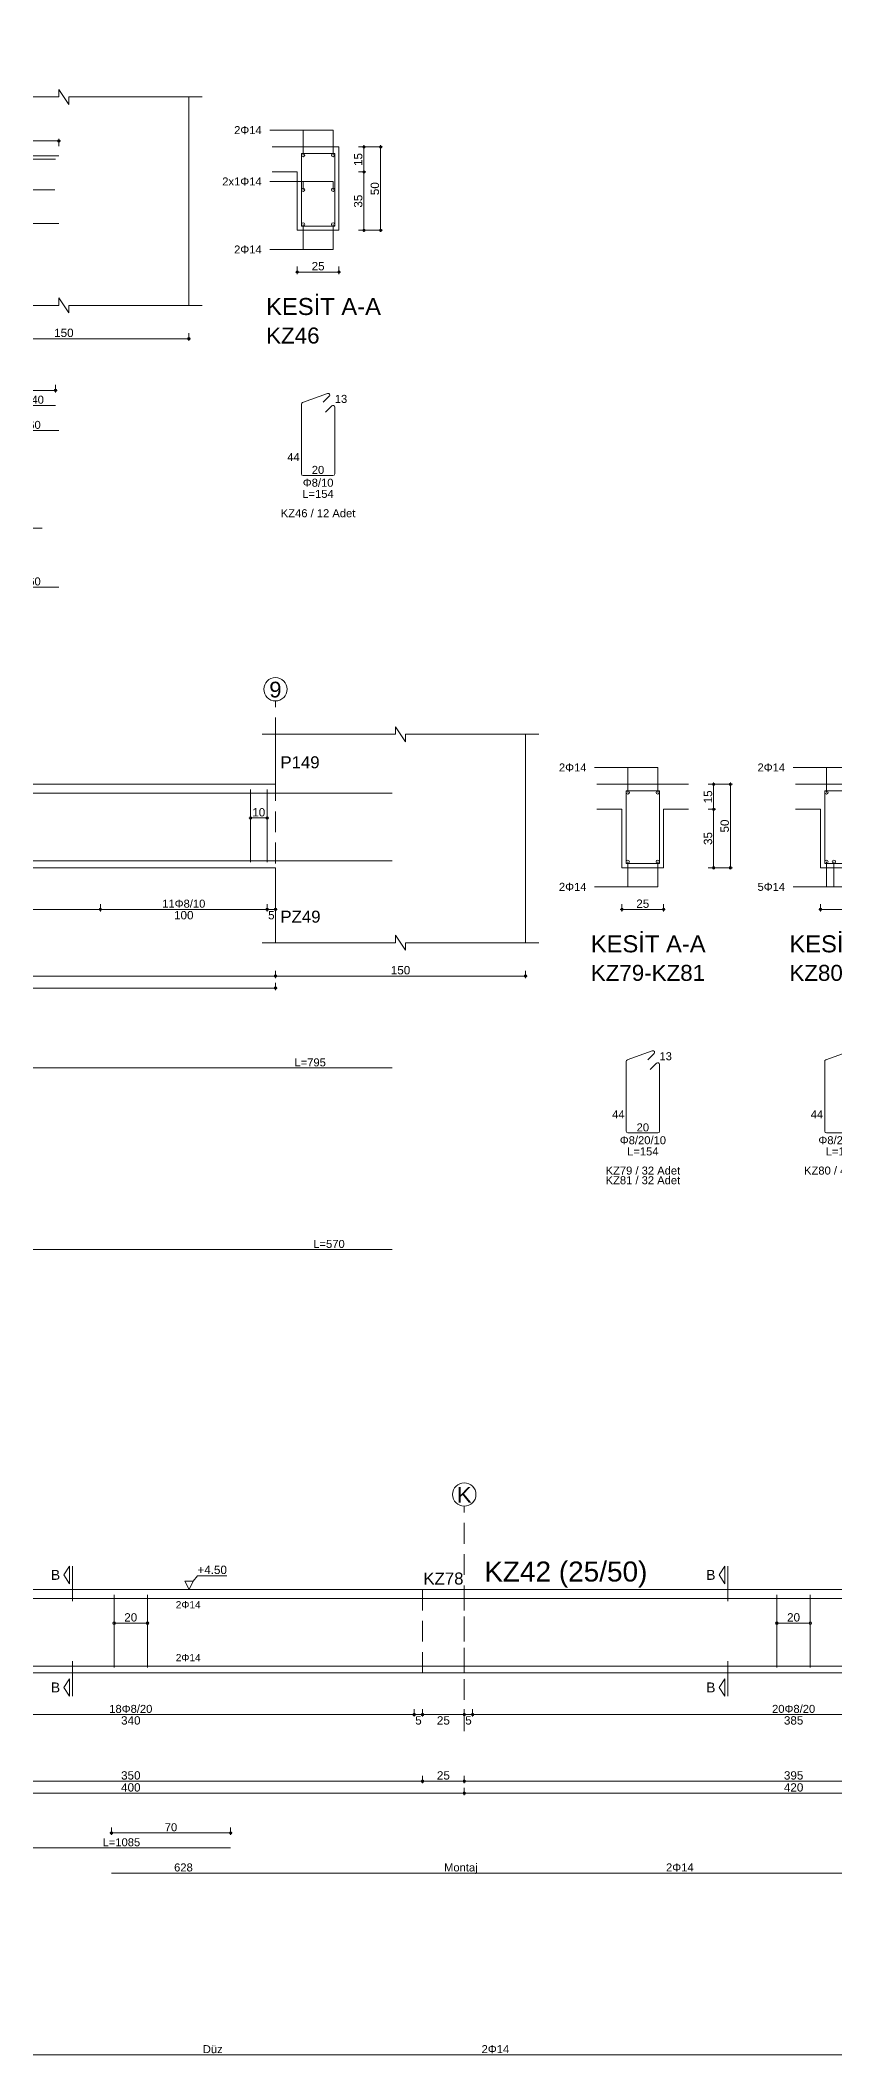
# Model space of a CAD drawing. Header units: millimetres. Extents: x 23801 to 80069, y 9628 to 14137.
# Drawn here: x 41567 to 42282, y 9826 to 11639 of the extents above; entities that cross this region are included whole.
import ezdxf

# ---------------------------------------------------------------- set-up
doc = ezdxf.new("R2010")
doc.units = ezdxf.units.MM
doc.linetypes.add('DASHDOT2', pattern=[12.7, 6.35, -3.175, 0, -3.175])
doc.linetypes.add('DASHED4', pattern=[18.75, 12.5, -6.25])
doc.layers.add('aks', color=251, linetype='DASHDOT2', lineweight=35)
for name, color, linetype in [('Donatı Topl. Uzun. Yazısı', 7, 'Continuous'), ('Donatı Uz. Yazısı', 7, 'Continuous'), ('Donatı Yazısı', 7, 'Continuous'), ('Donatı Çizgisi', 7, 'Continuous'), ('Kiriş', 7, 'Continuous'), ('Standart', 7, 'Continuous'), ('Ölçülendirme', 7, 'Continuous')]:
    doc.layers.add(name, color=color, linetype=linetype)
doc.styles.add('arial_1_18', font='arial.ttf', dxfattribs={"height": 0.2})

# ---------------------------------------------------------------- blocks, each defined once
blk = doc.blocks.new('IDE1071Entity7296')
at = {"layer": 'aks', "color": 30, "linetype": 'DASHED4', "lineweight": 5}
blk.add_lwpolyline([(24871.6, 2031.9), (24871.6, 2166.9)], dxfattribs=at)
at = {"layer": 'aks', "color": 1, "linetype": 'Continuous', "lineweight": 5}
blk.add_circle((24871.6, 2173.9), 7, dxfattribs=at)
at = {"layer": 'Donatı Çizgisi', "color": 5, "linetype": 'Continuous', "lineweight": 5}
for points in [[(22560.6, 2111.5), (25287.6, 2111.5)], [(24661.6, 2070.1), (24661.6, 2113.7)], [(24681.6, 2070.1), (24681.6, 2113.7)], [(25059.1, 2070.1), (25059.1, 2113.7)], [(25079.1, 2070.1), (25079.1, 2113.7)], [(22560.6, 2070.9), (25287.6, 2070.9)], [(23646.8, 1961.9), (24731.5, 1961.9)], [(24660, 1946.8), (25287.6, 1946.8)], [(24424.6, 1837.8), (25287.6, 1837.8)]]:
    blk.add_lwpolyline(points, dxfattribs=at)
at = {"layer": 'Kiriş', "color": 1, "linetype": 'Continuous', "lineweight": 5}
for points in [[(23491.6, 2116.9), (25291.6, 2116.9)], [(23491.6, 2066.9), (25291.6, 2066.9)]]:
    blk.add_lwpolyline(points, dxfattribs=at)
at = {"layer": 'Kiriş', "color": 1, "linetype": 'DASHED4', "lineweight": 5}
for points in [[(24846.6, 2066.9), (24846.6, 2116.9)], [(24871.6, 2066.9), (24871.6, 2116.9)]]:
    blk.add_lwpolyline(points, dxfattribs=at)
at = {"layer": 'Ölçülendirme', "color": 1, "linetype": 'Continuous', "lineweight": 5}
for points in [[(24631.4, 2125.7), (24634.9, 2130.9)], [(24634.9, 2120.4), (24634.9, 2130.9)], [(24636.6, 2109.9), (24636.6, 2130.9)], [(25024.4, 2125.7), (25027.9, 2130.9)], [(25027.9, 2120.4), (25027.9, 2130.9)], [(25029.6, 2109.9), (25029.6, 2130.9)], [(24634.9, 2120.4), (24631.4, 2125.7)], [(24706.6, 2116.9), (24704.1, 2121.9)], [(24704.1, 2121.9), (24709.1, 2121.9)], [(24709.1, 2121.9), (24706.6, 2116.9)], [(24706.6, 2116.9), (24706.6, 2116.9)], [(24709.1, 2121.9), (24711.6, 2125.2)], [(24711.6, 2125.2), (24729.3, 2125.2)], [(25027.9, 2120.4), (25024.4, 2125.7)], [(24661.6, 2096.7), (24681.6, 2096.7)], [(25059.1, 2096.7), (25079.1, 2096.7)], [(24636.6, 2052.9), (24636.6, 2073.9)], [(25029.6, 2052.9), (25029.6, 2073.9)], [(24631.4, 2058.2), (24634.9, 2063.4)], [(24634.9, 2052.9), (24631.4, 2058.2)], [(24634.9, 2052.9), (24634.9, 2063.4)], [(25024.4, 2058.2), (25027.9, 2063.4)], [(25027.9, 2052.9), (25024.4, 2058.2)], [(25027.9, 2052.9), (25027.9, 2063.4)], [(24841.6, 2040.7), (24841.6, 2045.2)], [(24846.6, 2040.7), (24846.6, 2045.2)], [(24871.6, 2040.7), (24871.6, 2045.2)], [(24876.6, 2040.7), (24876.6, 2045.2)], [(23490.6, 2041.9), (25292.6, 2041.9)], [(22555.6, 2001.9), (25292.6, 2001.9)], [(22555.6, 1994.7), (25292.6, 1994.7)], [(24846.6, 2000.7), (24846.6, 2005.2)], [(24871.6, 2000.7), (24871.6, 2005.2)], [(24871.6, 1993.5), (24871.6, 1998)], [(24659, 1970.9), (24732.5, 1970.9)], [(24660, 1969.7), (24660, 1974.2)], [(24731.5, 1969.7), (24731.5, 1974.2)]]:
    blk.add_lwpolyline(points, dxfattribs=at)
for centre in [(24661.6, 2096.7), (24681.6, 2096.7), (25059.1, 2096.7), (25079.1, 2096.7), (24841.6, 2041.9), (24841.6, 2041.9), (24846.6, 2041.9), (24846.6, 2041.9), (24871.6, 2041.9), (24871.6, 2041.9), (24876.6, 2041.9), (24876.6, 2041.9), (24846.6, 2001.9), (24846.6, 2001.9), (24871.6, 2001.9), (24871.6, 2001.9), (24871.6, 1994.7), (24871.6, 1994.7), (24660, 1970.9), (24731.5, 1970.9)]:
    blk.add_circle(centre, 0.75, dxfattribs=at)
at = {"layer": 'aks', "color": 1, "linetype": 'Continuous', "lineweight": 5, "style": 'arial_1_18'}
blk.add_text('K', height=9.45, dxfattribs=at).set_placement((24867.2, 2169))
at = {"layer": 'Donatı Topl. Uzun. Yazısı', "color": 1, "linetype": 'Continuous', "lineweight": 5, "style": 'arial_1_18'}
blk.add_text('L=1085', height=4.8, dxfattribs=at).set_placement((24654.7, 1962.9))
at = {"layer": 'Donatı Uz. Yazısı', "color": 1, "linetype": 'Continuous', "lineweight": 5, "style": 'arial_1_18'}
blk.add_text('628', height=4.8, dxfattribs=at).set_placement((24697.6, 1947.8))
at = {"layer": 'Donatı Yazısı', "color": 5, "linetype": 'Continuous', "lineweight": 5, "style": 'arial_1_18'}
for p in [(24698.6, 2105.6), (24698.6, 2073.9)]:
    blk.add_text('2Φ14', height=4.32, rotation=360, dxfattribs=at).set_placement(p)
at = {"layer": 'Donatı Yazısı', "color": 1, "linetype": 'Continuous', "lineweight": 5, "style": 'arial_1_18'}
for s, p in [('Montaj', (24859.5, 1947.8)), ('Düz', (24714.8, 1838.8))]:
    blk.add_text(s, height=4.8, dxfattribs=at).set_placement(p)
at = {"layer": 'Donatı Yazısı', "color": 5, "linetype": 'Continuous', "lineweight": 5, "style": 'arial_1_18'}
for p in [(24992.6, 1947.8), (24882, 1838.8)]:
    blk.add_text('2Φ14', height=4.8, dxfattribs=at).set_placement(p)
at = {"layer": 'Kiriş', "color": 1, "linetype": 'Continuous', "lineweight": 5, "style": 'arial_1_18'}
for s, height, p in [('KZ78', 7.2, (24847.1, 2119.9)), ('KZ42 (25/50)', 12, (24883.6, 2121.7))]:
    blk.add_text(s, height=height, dxfattribs=at).set_placement(p)
at = {"layer": 'Ölçülendirme', "color": 1, "linetype": 'Continuous', "lineweight": 5, "style": 'arial_1_18'}
for s, height, p in [('B', 5.95, (24623.7, 2122.7)), ('+4.50', 5, (24711.6, 2126.2)), ('B', 5.95, (25016.7, 2122.7)), ('B', 5.95, (24623.7, 2055.2)), ('B', 5.95, (25016.7, 2055.2)), ('340', 5, (24665.8, 2035.9)), ('5', 5, (24842.2, 2035.9)), ('25', 5, (24855.2, 2035.9)), ('5', 5, (24872.2, 2035.9)), ('385', 5, (25063.3, 2035.9)), ('350', 5, (24665.8, 2002.9)), ('25', 5, (24855.2, 2002.9)), ('395', 5, (25063.3, 2002.9)), ('400', 5, (24665.8, 1995.7)), ('420', 5, (25063.3, 1995.7))]:
    blk.add_text(s, height=height, dxfattribs=at).set_placement(p)
for p in [(24667.7, 2097.7), (25065.2, 2097.7)]:
    blk.add_text('20', height=5, rotation=360, dxfattribs=at).set_placement(p)
at = {"layer": 'Ölçülendirme', "color": 5, "linetype": 'Continuous', "lineweight": 5, "style": 'arial_1_18'}
for s, p in [('18Φ8/20', (24658.7, 2042.9)), ('20Φ8/20', (25056.2, 2042.9)), ('70', (24692, 1971.9))]:
    blk.add_text(s, height=4.8, dxfattribs=at).set_placement(p)
blk = doc.blocks.new('IDE1071Entity7299')
at = {"layer": 'aks', "color": 30, "linetype": 'DASHED4', "lineweight": 5}
for points in [[(27589.8, 2016.8), (27589.8, 2151.8)], [(27739.8, 2016.8), (27739.8, 2151.8)], [(27739.8, 1955.8), (27739.8, 1966.8)]]:
    blk.add_lwpolyline(points, dxfattribs=at)
at = {"layer": 'aks', "color": 1, "linetype": 'Continuous', "lineweight": 5}
for centre in [(27589.8, 2158.8), (27739.8, 2158.8)]:
    blk.add_circle(centre, 7, dxfattribs=at)
at = {"layer": 'Donatı Çizgisi', "color": 5, "linetype": 'Continuous', "lineweight": 5}
for points in [[(27593.8, 2054.4), (27593.8, 2097.8)], [(27593.8, 2096.4), (27811.8, 2096.4)], [(27669.8, 2094.4), (27809.8, 2094.4)], [(27672.3, 2055), (27672.3, 2098.6)], [(27682.3, 2055), (27682.3, 2098.6)], [(27957.3, 2054.3), (27957.3, 2097.9)], [(27957.3, 2097.9), (27977.3, 2097.9)], [(27977.3, 2054.3), (27977.3, 2097.9)], [(27594.3, 2076.1), (27809.3, 2076.1)], [(27593.8, 2055.8), (27811.8, 2055.8)], [(27957.3, 2054.3), (27977.3, 2054.3)], [(27669.8, 1946.8), (27809.8, 1946.8)], [(27957.3, 1905.7), (27957.3, 1947.6)], [(27957.9, 1948.5), (27972.9, 1954)], [(27970.4, 1948.7), (27974, 1952.3)], [(27971.7, 1942.8), (27975.5, 1946.6)], [(27977.3, 1905.7), (27977.3, 1945.8)], [(27593.8, 1889.7), (27593.8, 1931.7)], [(27593.8, 1931.7), (27811.8, 1931.7)], [(27958.3, 1904.7), (27976.2, 1904.7)], [(27593.8, 1837.8), (27593.8, 1879.9)], [(27601.8, 1873.2), (27801.8, 1873.2)], [(27593.8, 1837.8), (27811.8, 1837.8)]]:
    blk.add_lwpolyline(points, dxfattribs=at)
for centre in [(27958.3, 2096.9), (27976.3, 2096.9), (27958.3, 2076.1), (27976.3, 2076.1), (27958.3, 2055.3), (27976.3, 2055.3)]:
    blk.add_circle(centre, 1, dxfattribs=at)
for centre, start, end in [((27958.3, 1947.6), 110, 180), ((27973.3, 1953), 315, 110), ((27976.2, 1945.8), 0, 135), ((27958.3, 1905.7), 180, 270), ((27976.2, 1905.7), 270, 0)]:
    blk.add_arc(centre, 1.02, start, end, dxfattribs=at)
at = {"layer": 'Kiriş', "color": 1, "linetype": 'Continuous', "lineweight": 5}
for points in [[(27731.8, 2131.8), (27811.8, 2131.8)], [(27739.8, 2101.8), (27739.8, 2131.8)], [(27811.8, 2131.8), (27811.8, 2136.3)], [(27817.8, 2127.3), (27811.8, 2136.3)], [(27817.8, 2127.3), (27817.8, 2131.8)], [(27817.8, 2131.8), (27897.8, 2131.8)], [(27889.8, 2006.8), (27889.8, 2131.8)], [(27589.8, 2051.8), (27589.8, 2101.8)], [(27589.8, 2101.8), (27739.8, 2101.8)], [(27939.8, 2101.8), (27979.8, 2101.8)], [(27979.8, 2051.8), (27979.8, 2101.8)], [(27939.8, 2086.8), (27954.8, 2086.8)], [(27954.8, 2051.8), (27954.8, 2086.8)], [(27589.8, 2051.8), (27739.8, 2051.8)], [(27739.8, 2006.8), (27739.8, 2051.8)], [(27954.8, 2051.8), (27979.8, 2051.8)], [(27731.8, 2006.8), (27811.8, 2006.8)], [(27817.8, 2002.3), (27811.8, 2011.3)], [(27811.8, 2006.8), (27811.8, 2011.3)], [(27817.8, 2006.8), (27897.8, 2006.8)], [(27817.8, 2002.3), (27817.8, 2006.8)]]:
    blk.add_lwpolyline(points, dxfattribs=at)
at = {"layer": 'Kiriş', "color": 1, "linetype": 'DASHED4', "lineweight": 5}
for points in [[(27589.8, 2051.8), (27589.8, 2101.8)], [(27614.8, 2051.8), (27614.8, 2101.8)]]:
    blk.add_lwpolyline(points, dxfattribs=at)
at = {"layer": 'Ölçülendirme', "color": 1, "linetype": 'Continuous', "lineweight": 5}
for points in [[(27659.6, 2110.6), (27663.1, 2115.8)], [(27663.1, 2105.3), (27663.1, 2115.8)], [(27664.8, 2094.8), (27664.8, 2115.8)], [(27663.1, 2105.3), (27659.6, 2110.6)], [(27693.6, 2101.8), (27691.1, 2106.8)], [(27691.1, 2106.8), (27696.1, 2106.8)], [(27696.1, 2106.8), (27693.6, 2101.8)], [(27696.1, 2106.8), (27698.6, 2110.1)], [(27698.6, 2110.1), (27716.3, 2110.1)], [(27740.8, 2105.4), (27812.8, 2105.4)], [(27741.8, 2102.2), (27741.8, 2106.7)], [(27811.8, 2102.2), (27811.8, 2106.7)], [(27938.3, 2111.9), (27976.3, 2111.9)], [(27958.3, 2096.9), (27958.3, 2111.9)], [(27976.3, 2096.9), (27976.3, 2111.9)], [(27994.8, 2050.8), (27994.8, 2102.8)], [(28004.8, 2050.8), (28004.8, 2102.8)], [(27693.6, 2101.8), (27693.6, 2101.8)], [(27991.5, 2101.8), (28006, 2101.8)], [(27672.3, 2081.6), (27682.3, 2081.6)], [(27938.3, 2081.1), (27976.3, 2081.1)], [(27958.3, 2076.1), (27958.3, 2081.1)], [(27976.3, 2076.1), (27976.3, 2081.1)], [(27991.5, 2086.8), (27996, 2086.8)], [(27664.8, 2037.8), (27664.8, 2058.8)], [(27958.3, 2040.3), (27958.3, 2055.3)], [(27976.3, 2040.3), (27976.3, 2055.3)], [(27659.6, 2043.1), (27663.1, 2048.3)], [(27663.1, 2037.8), (27659.6, 2043.1)], [(27663.1, 2037.8), (27663.1, 2048.3)], [(27991.5, 2051.8), (28006, 2051.8)], [(27589.8, 2025.6), (27589.8, 2030.1)], [(27614.8, 2025.6), (27614.8, 2030.1)], [(27619.8, 2025.6), (27619.8, 2030.1)], [(27734.8, 2025.6), (27734.8, 2030.1)], [(27739.8, 2025.6), (27739.8, 2030.1)], [(27938.3, 2040.3), (27976.3, 2040.3)], [(27954.8, 2025.6), (27954.8, 2030.1)], [(27979.8, 2025.6), (27979.8, 2030.1)], [(27588.8, 2026.8), (27740.8, 2026.8)], [(27953.8, 2026.8), (27980.8, 2026.8)], [(27588.8, 1986.8), (27890.8, 1986.8)], [(27589.8, 1985.6), (27589.8, 1990.1)], [(27589.8, 1978.4), (27589.8, 1982.9)], [(27614.8, 1985.6), (27614.8, 1990.1)], [(27739.8, 1985.6), (27739.8, 1990.1)], [(27739.8, 1978.4), (27739.8, 1982.9)], [(27889.8, 1985.6), (27889.8, 1990.1)], [(27588.8, 1979.6), (27740.8, 1979.6)], [(27669.8, 1954.6), (27669.8, 1959.1)], [(27739.8, 1954.6), (27739.8, 1959.1)], [(27739.8, 1954.6), (27739.8, 1959.1)], [(27809.8, 1954.6), (27809.8, 1959.1)], [(27668.8, 1955.8), (27740.8, 1955.8)], [(27738.8, 1955.8), (27810.8, 1955.8)]]:
    blk.add_lwpolyline(points, dxfattribs=at)
for centre in [(27741.8, 2105.4), (27811.8, 2105.4), (27994.8, 2101.8), (28004.8, 2101.8), (27672.3, 2081.6), (27682.3, 2081.6), (27994.8, 2086.8), (27994.8, 2051.8), (28004.8, 2051.8), (27589.8, 2026.8), (27614.8, 2026.8), (27614.8, 2026.8), (27619.8, 2026.8), (27619.8, 2026.8), (27734.8, 2026.8), (27734.8, 2026.8), (27739.8, 2026.8), (27954.8, 2026.8), (27979.8, 2026.8), (27589.8, 1986.8), (27614.8, 1986.8), (27614.8, 1986.8), (27739.8, 1986.8), (27739.8, 1986.8), (27889.8, 1986.8), (27589.8, 1979.6), (27739.8, 1979.6), (27669.8, 1955.8), (27739.8, 1955.8), (27739.8, 1955.8), (27809.8, 1955.8)]:
    blk.add_circle(centre, 0.75, dxfattribs=at)
at = {"layer": 'aks', "color": 1, "linetype": 'Continuous', "lineweight": 5, "style": 'arial_1_18'}
for s, p in [('34', (27586.2, 2156.4)), ('32', (27736.2, 2156.4))]:
    blk.add_text(s, height=4.73, dxfattribs=at).set_placement(p)
at = {"layer": 'Donatı Topl. Uzun. Yazısı', "color": 1, "linetype": 'Continuous', "lineweight": 5, "style": 'arial_1_18'}
for s, p in [('L=140', (27784, 1947.8)), ('L=260', (27782.1, 1932.7)), ('L=154', (27957.8, 1891.3)), ('L=215', (27773, 1874.1)), ('L=260', (27782.1, 1838.8))]:
    blk.add_text(s, height=4.8, dxfattribs=at).set_placement(p)
at = {"layer": 'Donatı Uz. Yazısı', "color": 1, "linetype": 'Continuous', "lineweight": 5, "style": 'arial_1_18'}
for s, p in [('13', (27977.3, 1948.3)), ('218', (27606.9, 1932.7)), ('42', (27594.8, 1910.7)), ('44', (27948.8, 1913.4)), ('20', (27963.5, 1905.7)), ('42', (27594.8, 1858.8)), ('218', (27606.9, 1838.8))]:
    blk.add_text(s, height=4.8, dxfattribs=at).set_placement(p)
at = {"layer": 'Donatı Yazısı', "color": 5, "linetype": 'Continuous', "lineweight": 5, "style": 'arial_1_18'}
for s, height, p in [('2Φ14', 4.8, (27916.9, 2109.5)), ('1Φ14 İlave', 4.32, (27739.8, 2089.1)), ('2x1Φ14', 4.8, (27909.8, 2078.7)), ('2Φ14', 4.8, (27916.9, 2037.9)), ('1Φ14', 4.8, (27744, 1947.8)), ('2Φ14', 4.8, (27709.4, 1932.7)), ('Φ8/10', 4.8, (27958.1, 1898)), ('2x1Φ14', 4.8, (27707.8, 1874.1)), ('KZ46 / 12 Adet', 4.8, (27944.9, 1879.7)), ('2Φ14', 4.8, (27709.4, 1838.8))]:
    blk.add_text(s, height=height, dxfattribs=at).set_placement(p)
for p in [(27699.3, 2090.5), (27640.5, 2077.1), (27699.3, 2058.8)]:
    blk.add_text('2Φ14', height=4.32, rotation=360, dxfattribs=at).set_placement(p)
at = {"layer": 'Donatı Yazısı', "color": 1, "linetype": 'Continuous', "lineweight": 5, "style": 'arial_1_18'}
for s, p in [('İlave', (27704.7, 1947.8)), ('Montaj', (27650, 1932.7)), ('Gövde', (27652.1, 1874.1)), ('Düz', (27658.2, 1838.8))]:
    blk.add_text(s, height=4.8, dxfattribs=at).set_placement(p)
at = {"layer": 'Kiriş', "color": 1, "linetype": 'Continuous', "lineweight": 5, "style": 'arial_1_18'}
for s, height, p in [('KZ46 (25/50)', 12, (27626.8, 2117.8)), ('P123', 7.2, (27742.8, 2111.4)), ('KZ43', 7.2, (27590.3, 2104.8)), ('PZ23', 7.2, (27742.8, 2018.8)), ('KESİT A-A', 10.2, (27936.1, 2001)), ('KZ46', 9.6, (27936.1, 1983.9))]:
    blk.add_text(s, height=height, dxfattribs=at).set_placement(p)
at = {"layer": 'Ölçülendirme', "color": 1, "linetype": 'Continuous', "lineweight": 5, "style": 'arial_1_18'}
for s, height, p in [('+4.50', 5, (27698.6, 2111.1)), ('A', 5.95, (27651.9, 2107.6)), ('70', 4.8, (27773.1, 2106.4)), ('A', 5.95, (27651.9, 2040.1)), ('25', 5, (27963.4, 2027.8)), ('25', 5, (27598.4, 2020.8)), ('5', 5, (27615.4, 2020.8)), ('115', 5, (27671.5, 2020.8)), ('5', 5, (27735.4, 2020.8)), ('25', 5, (27598.4, 1987.8)), ('125', 5, (27671.5, 1987.8)), ('150', 5, (27671.5, 1980.6)), ('150', 5, (27809, 1987.8))]:
    blk.add_text(s, height=height, dxfattribs=at).set_placement(p)
for s, rotation, p in [('15', 90, (27993.8, 2090.4)), ('10', 360, (27673.4, 2082.6)), ('50', 90, (28003.8, 2072.9)), ('35', 90, (27993.8, 2065.4))]:
    blk.add_text(s, height=5, rotation=rotation, dxfattribs=at).set_placement(p)
at = {"layer": 'Ölçülendirme', "color": 5, "linetype": 'Continuous', "lineweight": 5, "style": 'arial_1_18'}
for s, p in [('12Φ8/10', (27664.4, 2027.8)), ('70', (27701.1, 1956.8)), ('70', (27771.1, 1956.8))]:
    blk.add_text(s, height=4.8, dxfattribs=at).set_placement(p)
blk = doc.blocks.new('IDE1071Entity7329')
at = {"layer": 'aks', "color": 30, "linetype": 'DASHED4', "lineweight": 5}
blk.add_lwpolyline([(23719.7, 1678.9), (23719.7, 1813.9)], dxfattribs=at)
at = {"layer": 'aks', "color": 1, "linetype": 'Continuous', "lineweight": 5}
blk.add_circle((23719.7, 1820.9), 7, dxfattribs=at)
at = {"layer": 'Donatı Çizgisi', "color": 5, "linetype": 'Continuous', "lineweight": 5}
for points in [[(22139.7, 1758.5), (23789.7, 1758.5)], [(23704.7, 1717.1), (23704.7, 1760.7)], [(23714.7, 1717.1), (23714.7, 1760.7)], [(23930, 1716.4), (23930, 1760)], [(23930, 1760), (23950, 1760)], [(23950, 1716.4), (23950, 1760)], [(24049.1, 1716.4), (24049.1, 1760)], [(24049.1, 1760), (24069.1, 1760)], [(22139.7, 1717.9), (23789.7, 1717.9)], [(23930, 1716.4), (23950, 1716.4)], [(24049.1, 1716.4), (24069.1, 1716.4)], [(23930, 1555.8), (23930, 1597.6)], [(23930.7, 1598.6), (23945.7, 1604.1)], [(23943.1, 1598.7), (23946.8, 1602.4)], [(23944.5, 1592.8), (23948.3, 1596.6)], [(23950, 1555.8), (23950, 1595.9)], [(24049.1, 1555.8), (24049.1, 1597.6)], [(24049.8, 1598.6), (24064.8, 1604.1)], [(22994.7, 1593.8), (23789.7, 1593.8)], [(23931.1, 1554.8), (23949, 1554.8)], [(24050.1, 1554.8), (24068.1, 1554.8)], [(23219.7, 1484.8), (23789.7, 1484.8)]]:
    blk.add_lwpolyline(points, dxfattribs=at)
for centre in [(23931, 1759), (23949, 1759), (24050.1, 1759), (23931, 1717.4), (23949, 1717.4), (24050.1, 1717.4), (24054.6, 1717.4)]:
    blk.add_circle(centre, 1, dxfattribs=at)
for centre, start, end in [((23931.1, 1597.6), 110, 180), ((23946.1, 1603.1), 315, 110), ((23949, 1595.9), 0, 135), ((24050.1, 1597.6), 110, 180), ((23931.1, 1555.8), 180, 270), ((23949, 1555.8), 270, 0), ((24050.1, 1555.8), 180, 270)]:
    blk.add_arc(centre, 1.02, start, end, dxfattribs=at)
at = {"layer": 'Kiriş', "color": 1, "linetype": 'Continuous', "lineweight": 5}
for points in [[(23711.7, 1793.9), (23791.7, 1793.9)], [(23719.7, 1763.9), (23719.7, 1793.9)], [(23791.7, 1793.9), (23791.7, 1798.4)], [(23797.7, 1789.4), (23791.7, 1798.4)], [(23797.7, 1793.9), (23877.7, 1793.9)], [(23797.7, 1789.4), (23797.7, 1793.9)], [(23869.7, 1668.9), (23869.7, 1793.9)], [(23289.7, 1763.9), (23719.7, 1763.9)], [(23912.5, 1763.9), (23967.5, 1763.9)], [(24031.6, 1763.9), (24086.6, 1763.9)], [(23912.5, 1748.9), (23927.5, 1748.9)], [(23927.5, 1713.8), (23927.5, 1748.9)], [(23952.5, 1748.9), (23967.5, 1748.9)], [(23952.5, 1713.8), (23952.5, 1748.9)], [(24031.6, 1748.9), (24046.6, 1748.9)], [(24046.6, 1713.8), (24046.6, 1748.9)], [(23289.7, 1713.8), (23719.7, 1713.8)], [(23719.7, 1668.9), (23719.7, 1713.8)], [(23927.5, 1713.8), (23952.5, 1713.8)], [(24046.6, 1713.8), (24071.6, 1713.8)], [(23711.7, 1668.9), (23791.7, 1668.9)], [(23797.7, 1664.4), (23791.7, 1673.4)], [(23791.7, 1668.9), (23791.7, 1673.4)], [(23797.7, 1668.9), (23877.7, 1668.9)], [(23797.7, 1664.4), (23797.7, 1668.9)]]:
    blk.add_lwpolyline(points, dxfattribs=at)
at = {"layer": 'Ölçülendirme', "color": 1, "linetype": 'Continuous', "lineweight": 5}
for points in [[(23911, 1774), (23949, 1774)], [(23931, 1759), (23931, 1774)], [(23949, 1759), (23949, 1774)], [(23982.5, 1712.9), (23982.5, 1764.9)], [(23992.5, 1712.9), (23992.5, 1764.9)], [(24030.1, 1774), (24068.1, 1774)], [(24050.1, 1759), (24050.1, 1774)], [(23979.3, 1763.9), (23993.8, 1763.9)], [(23704.7, 1743.7), (23714.7, 1743.7)], [(23979.3, 1748.9), (23983.8, 1748.9)], [(23931, 1702.4), (23931, 1717.4)], [(23949, 1702.4), (23949, 1717.4)], [(24050.1, 1702.4), (24050.1, 1717.4)], [(24054.6, 1702.4), (24054.6, 1717.4)], [(23979.3, 1713.8), (23993.8, 1713.8)], [(23614.7, 1687.6), (23614.7, 1692.1)], [(23714.7, 1687.6), (23714.7, 1692.1)], [(23719.7, 1687.6), (23719.7, 1692.1)], [(23911, 1702.4), (23949, 1702.4)], [(23927.5, 1687.6), (23927.5, 1692.1)], [(23952.5, 1687.6), (23952.5, 1692.1)], [(24030.1, 1702.4), (24068.1, 1702.4)], [(24046.6, 1687.6), (24046.6, 1692.1)], [(23288.7, 1688.9), (23720.7, 1688.9)], [(23926.5, 1688.9), (23953.5, 1688.9)], [(24045.6, 1688.9), (24072.6, 1688.9)], [(22058.7, 1648.9), (23870.7, 1648.9)], [(23719.7, 1647.6), (23719.7, 1652.1)], [(23719.7, 1640.4), (23719.7, 1644.9)], [(23869.7, 1647.6), (23869.7, 1652.1)], [(22208.7, 1641.7), (23720.7, 1641.7)]]:
    blk.add_lwpolyline(points, dxfattribs=at)
for centre in [(23982.5, 1763.9), (23992.5, 1763.9), (23704.7, 1743.7), (23714.7, 1743.7), (23982.5, 1748.9), (23982.5, 1713.8), (23992.5, 1713.8), (23614.7, 1688.9), (23614.7, 1688.9), (23714.7, 1688.9), (23714.7, 1688.9), (23719.7, 1688.9), (23927.5, 1688.9), (23952.5, 1688.9), (24046.6, 1688.9), (23719.7, 1648.9), (23719.7, 1648.9), (23869.7, 1648.9), (23719.7, 1641.7)]:
    blk.add_circle(centre, 0.75, dxfattribs=at)
at = {"layer": 'aks', "color": 1, "linetype": 'Continuous', "lineweight": 5, "style": 'arial_1_18'}
blk.add_text('9', height=9.45, dxfattribs=at).set_placement((23716, 1816))
at = {"layer": 'Donatı Topl. Uzun. Yazısı', "color": 1, "linetype": 'Continuous', "lineweight": 5, "style": 'arial_1_18'}
for s, p in [('L=795', (23731.1, 1594.7)), ('L=154', (23930.6, 1541.3)), ('L=154', (24049.7, 1541.3)), ('L=570', (23742.4, 1485.8))]:
    blk.add_text(s, height=4.8, dxfattribs=at).set_placement(p)
at = {"layer": 'Donatı Uz. Yazısı', "color": 1, "linetype": 'Continuous', "lineweight": 5, "style": 'arial_1_18'}
for s, p in [('13', (23950, 1598.4)), ('44', (23921.6, 1563.5)), ('20', (23936.3, 1555.7)), ('44', (24040.7, 1563.5))]:
    blk.add_text(s, height=4.8, dxfattribs=at).set_placement(p)
at = {"layer": 'Donatı Yazısı', "color": 5, "linetype": 'Continuous', "lineweight": 5, "style": 'arial_1_18'}
for s, p in [('2Φ14', (23889.7, 1771.6)), ('2Φ14', (24008.8, 1771.6)), ('2Φ14', (23889.7, 1700)), ('5Φ14', (24008.8, 1700)), ('Φ8/20/10', (23926.2, 1548)), ('Φ8/20/10', (24045.3, 1548)), ('KZ79 / 32 Adet', (23917.7, 1529.8)), ('KZ80 / 40 Adet', (24036.7, 1529.8)), ('KZ81 / 32 Adet', (23917.7, 1524))]:
    blk.add_text(s, height=4.8, dxfattribs=at).set_placement(p)
at = {"layer": 'Kiriş', "color": 1, "linetype": 'Continuous', "lineweight": 5, "style": 'arial_1_18'}
for s, height, p in [('P149', 7.2, (23722.7, 1773.5)), ('PZ49', 7.2, (23722.7, 1680.9)), ('KESİT A-A', 10.2, (23908.8, 1663.1)), ('KESİT B-B', 10.2, (24027.9, 1663.1)), ('KZ79-KZ81', 9.6, (23908.8, 1646)), ('KZ80', 9.6, (24027.9, 1646))]:
    blk.add_text(s, height=height, dxfattribs=at).set_placement(p)
at = {"layer": 'Ölçülendirme', "color": 1, "linetype": 'Continuous', "lineweight": 5, "style": 'arial_1_18'}
for s, rotation, p in [('15', 90, (23981.6, 1752.5)), ('10', 360, (23705.8, 1744.6)), ('50', 90, (23991.6, 1735)), ('35', 90, (23981.6, 1727.5))]:
    blk.add_text(s, height=5, rotation=rotation, dxfattribs=at).set_placement(p)
at = {"layer": 'Ölçülendirme', "color": 5, "linetype": 'Continuous', "lineweight": 5, "style": 'arial_1_18'}
blk.add_text('11Φ8/10', height=4.8, dxfattribs=at).set_placement((23651.8, 1689.9))
at = {"layer": 'Ölçülendirme', "color": 1, "linetype": 'Continuous', "lineweight": 5, "style": 'arial_1_18'}
for s, p in [('25', (23936.1, 1689.8)), ('100', (23658.9, 1682.9)), ('5', (23715.3, 1682.9)), ('150', (23788.9, 1649.9))]:
    blk.add_text(s, height=5, dxfattribs=at).set_placement(p)

msp = doc.modelspace()

# ---------------------------------------------------------------- block references
at = {"layer": 'Standart', "xscale": 1.5, "yscale": 1.5, "zscale": 1.5}
for name, p in [('IDE1071Entity7299', (-133.9, 8390.3)), ('IDE1071Entity7329', (6199.1, 8323.7)), ('IDE1071Entity7296', (4641.1, 7069.7))]:
    msp.add_blockref(name, p, dxfattribs=at)

doc.saveas('drawing.dxf')
